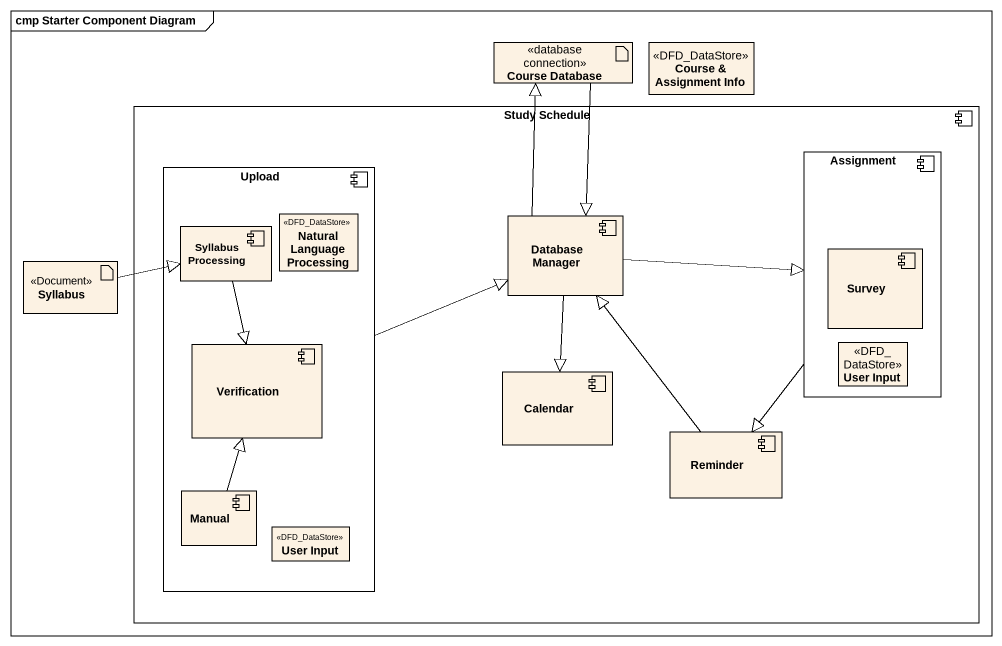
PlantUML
@startuml
mainframe cmp Starter Component Diagram
allowmixing
hide circle
hide empty members
artifact "Course Database" as Course_Database <<database connection>>
class "Course & Assignment Info" as Course_Assignment_Info <<DFD_DataStore>>
component "Study Schedule" as Study_Schedule {
  component Upload {
    component "Syllabus Processing" as Syllabus_Processing
    class "Natural Language Processing" as Natural_Language_Processing <<DFD_DataStore>>
    component Verification
    component Manual
    class "User Input" as User_Input_2 <<DFD_DataStore>>
  }
  component Assignment {
    component Survey
    class "User Input" as User_Input <<DFD_DataStore>>
  }
  component "Database Manager" as Database_Manager
  component Calendar
  component Reminder
}
artifact Syllabus <<Document>>
Course_Database --|> Database_Manager
Upload -right-|> Database_Manager
Assignment --|> Reminder
Syllabus_Processing --|> Verification
Database_Manager -up-|> Course_Database
Database_Manager -right-|> Assignment
Database_Manager --|> Calendar
Syllabus -right-|> Syllabus_Processing
Reminder -up-|> Database_Manager
Manual -up-|> Verification
@enduml
